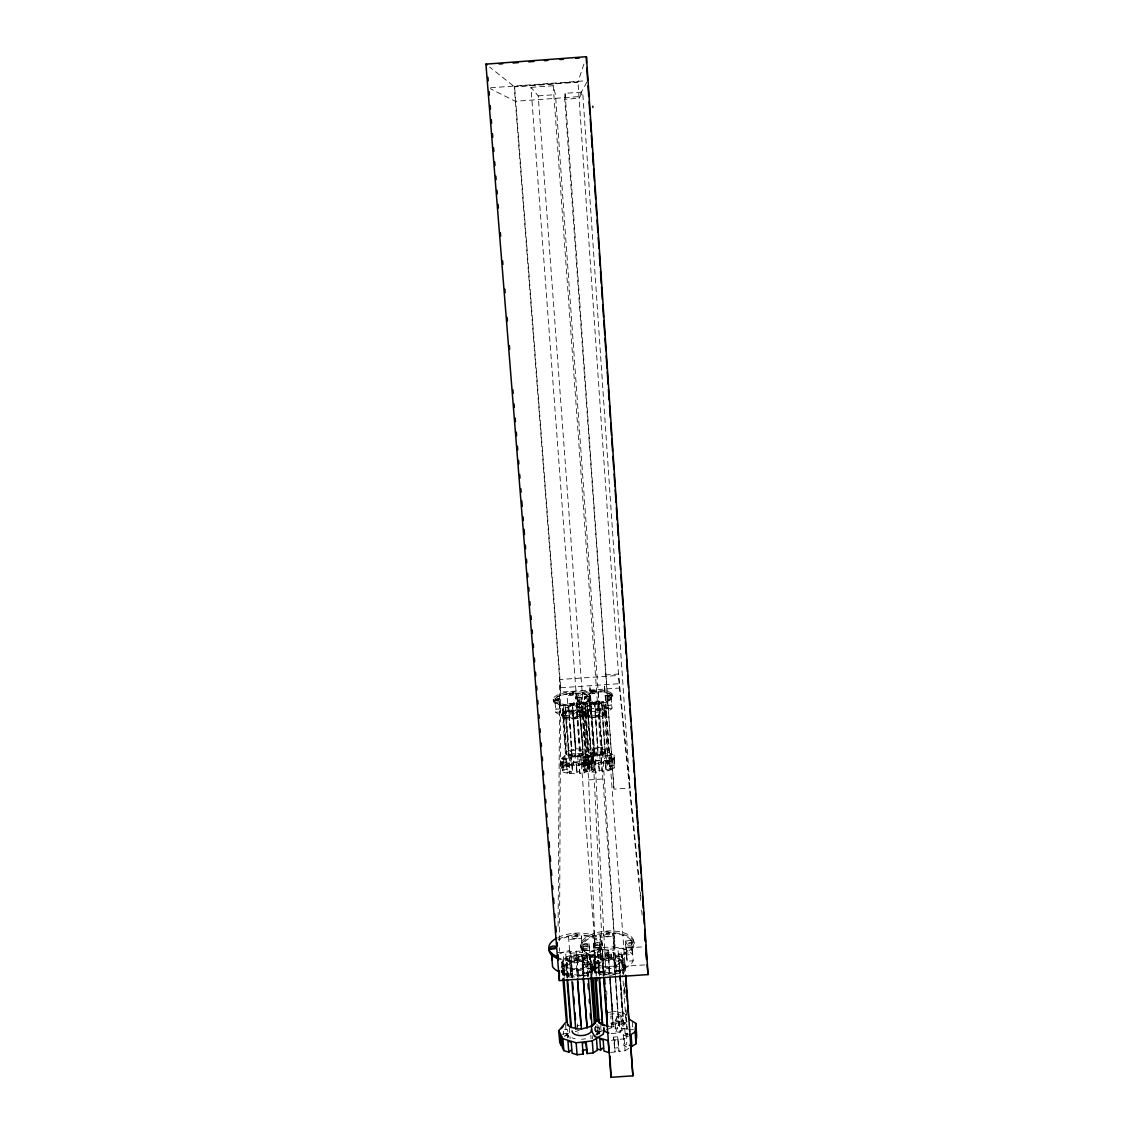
<?xml version="1.0" encoding="UTF-8"?>
<svg xmlns="http://www.w3.org/2000/svg" width="1134" height="1134" viewBox="0 0 1134 1134"><rect width="100%" height="100%" fill="white"/><g stroke="black" fill="none" stroke-linecap="round" stroke-linejoin="round"><path stroke-width="0.75" stroke-dasharray="5 3.75" d="M559.459 951.27L559.473 947.74M559.516 940.696L560.678 687.757L514.638 86.864L489.675 67.09M558.098 926.166L559.7 679.535L618.597 675.439M564.76 99.296L565.101 93.328L582.692 92.038L629.98 788.073L613.962 789.165L564.76 99.296L579.077 98.247L582.692 92.038M597.108 1035.03L597.136 1029.771L600.595 1029.7M611.254 769.306L610.687 761.311L607.129 760.262L605.202 761.127L605.769 769.121L607.696 768.242L611.254 769.306L614.146 767.973L613.976 757.356L609.114 757.54L609.511 766.556L614.373 766.371M609.511 766.556L609.667 765.493L614.529 765.322L614.16 755.116L607.512 752.196L596.739 751.899L586.774 754.323L582.21 758.377L585.243 762.218L585.895 770.879L589.382 771.559L592.118 769.844L594.443 770.284L593.862 762.289L591.537 761.85L588.801 763.551L591.126 763.99L593.862 762.289M614.146 767.973L614.16 755.116M592.246 767.902L587.384 768.072L586.802 760.106L587.001 759.057L591.849 758.873L591.962 769.504L589.028 770.836L585.513 769.773L583.571 770.652L582.975 762.658L584.931 761.779L588.433 762.842L586.491 763.721L582.975 762.658M587.384 768.072L587.582 767.009L592.43 766.839L592.09 756.633L585.569 753.713L574.825 753.401L564.803 755.825L560.111 759.908L560.777 768.512L561.869 769.972L566.561 769.164L567.298 770.128L562.592 770.936L561.245 762.005L565.951 761.212L566.688 762.161L561.968 762.955M592.118 769.844L591.324 760.843L592.09 756.633M623.558 973.865L622.268 955.749L621.304 955.919L622.637 958.641L623.615 958.485L622.679 961.377L618.71 963.801L619.263 971.64L620.128 971.866L619.561 964.013L618.71 963.801M583.953 64.071L577.83 82.201L514.638 86.864M594.457 972.958L593.521 960.512L594.57 957.62L598.554 955.253L599.985 974.56M591.608 976.02L590.672 963.546L591.721 960.626L590.743 960.796L589.51 958.06L590.488 957.89L587.171 955.749L581.742 954.941L583.344 975.949M562.634 975.098L561.642 962.653L562.79 959.761L566.858 957.38L568.517 978.415M620.156 1032.195L621.701 1028.552L620.936 1017.737L616.669 1017.425L615.11 1021.039L615.89 1031.883L620.156 1032.195L619.377 1021.351L620.936 1017.737M615.89 1031.883L617.449 1028.24L616.669 1017.425M605.414 707.219L604.72 708.651L601.913 709.898L605.003 753.245L607.781 751.941L608.476 750.41L605.414 707.219L602.168 704.909L598.355 704.597L602.239 754.422L605.599 753.345L602.168 704.909M587.965 706.028L585.158 707.247L588.433 753.274L587.582 751.856L588.319 750.325L591.112 749.035L587.384 705.929L590.729 704.923L594.868 704.597L597.958 747.561L590.516 748.936L587.199 703.519M582.777 754.776L585.583 753.472L586.335 751.941L583.145 708.764L579.998 706.439L576.2 706.128L579.97 755.953L583.358 754.875L579.559 711.443L583.358 754.875M595.676 692.576C593.337 695.624 588.829 690.804 593.578 690.649C598.213 691.839 593.819 691.995 591.509 692.789M595.591 691.244L591.409 691.457M562.747 709.119L566.249 754.805L562.932 708.793L565.781 707.559L569.055 750.552L566.235 751.856M611.807 696.559C610.546 698.445 605.528 697.098 608.207 694.858C610.942 693.072 613.763 697.396 609.808 695.936M611.722 695.213L607.611 696.744M587.582 751.856L584.407 708.679L585.158 707.247M583.145 708.764L579.559 711.443M573.577 694.107C572.33 695.964 567.354 694.674 570.005 692.463C572.698 690.663 575.519 694.915 571.607 693.512M573.478 692.775L569.41 694.32M586.888 82.073L578.964 96.603L515.346 101.295L490.342 88.707M565.441 753.373L562.138 710.224L562.932 708.793M585.3 698.289C584.917 693.767 593.295 697.807 586.009 697.764C583.571 700.316 593.224 697.807 587.54 697.481M580.75 698.927C576.724 701.62 575.406 697.041 580.551 698.587C582.933 695.709 572.812 697.665 578.397 698.388M580.651 697.58L578.935 698.331M604.379 760.659L603.245 762.487L600.255 762.388L599.688 754.479L600.822 752.664L603.812 752.749L604.379 760.659L610.602 761.878L610.049 753.954L606.151 755.258L606.718 763.182L608.377 763.933L612.261 762.615L614.77 763.721M600.255 762.388L601.389 760.56L600.822 752.664M603.812 752.749L602.678 754.564L599.688 754.479M558.452 700.472L554.739 701.124L554.526 698.927L558.325 698.941L558.452 700.472L554.157 699.295M558.339 699.125L556.61 699.891M554.257 700.642L556 699.891M589.439 768.611L588.078 759.681L583.386 760.475L584.747 769.419L589.439 768.611L588.674 767.647L583.982 768.441L582.848 766.995L581.884 754.266L578.907 754.181L577.702 755.995L578.297 763.905L581.274 763.99L582.465 762.161L588.645 763.38L584.719 764.699L584.138 756.775L588.064 755.471L589.68 756.194L590.261 764.118L592.728 765.237M578.297 763.905L579.488 762.076L578.907 754.181M581.274 763.99L580.679 756.08L581.884 754.266M564.718 1036.433L566.39 1034.406L571.734 1032.705M584.563 765.45L583.967 757.512L585.116 756.506L589.538 756.959L590.119 764.883L588.985 765.918L584.563 765.45L582.848 766.995M620.454 976.53L623.828 1023.846L622.963 1023.619L626.039 1020.841L622.665 975.283M585.116 756.506L585.697 764.429L591.14 761.963L593.266 763.466L595.747 762.856L595.18 754.932L593.039 753.458L590.573 754.067L592.685 755.542L595.18 754.932M583.967 757.512L588.404 757.966L589.538 756.959M615.578 975.509L617.647 1011.911L622.552 1013.257L618.866 953.609L613.395 952.801L618.824 1025.391L623.828 1023.846M562.549 766.967L561.925 759.029L563.102 758.008L567.496 758.476L568.106 766.4L566.943 767.434L562.549 766.967L560.777 768.512M563.102 758.008L563.711 765.932L569.225 763.48L571.295 764.968L573.79 764.359L573.194 756.449L571.125 754.975L568.63 755.57L570.686 757.058L573.194 756.449M561.925 759.029L566.334 759.482L567.496 758.476M619.263 971.64L623.232 969.216L624.168 966.296L623.19 966.451L621.857 963.702L622.821 963.531L619.419 961.377L608.731 959.945L598.298 962.794L599.135 963.007L595.152 965.403L594.117 968.308L595.095 968.153L596.342 970.931L595.364 971.087L598.738 973.312L604.252 974.149L603.685 966.296L598.157 965.459L594.783 963.262L595.761 963.106L594.514 960.342L593.521 960.512M613.395 952.801L615.45 973.808L620.128 971.866M587.455 976.913L586.618 965.955L590.672 963.546M564.647 976.176L563.768 965.261L562.79 965.417L566.064 967.614L571.55 968.464L571.607 976.771L571.281 965.091M581.742 954.941L583.925 975.92M584.407 708.679L587.596 711.018L591.438 711.344L594.202 754.975L591.253 708.906M597.958 747.561L605.23 747.93L608.476 750.41M594.585 754.734L588.433 753.274M610.546 1052.437L615.053 1051.927L613.423 1037.156L617.406 1036.703L619.051 1051.459L625.061 1050.764L628.874 1048.355M624.04 1045.817L626.748 1044.102L625.982 1033.117L623.261 1034.818L624.04 1045.817L627.896 1047.575M562.138 710.224L565.228 712.563L569.041 712.889L571.947 756.506L568.403 704.044M569.055 750.552L575.944 749.078L572.585 705.915L576.582 705.901L579.403 749.092L583.188 749.446L586.335 751.941M591.126 763.99L591.707 771.999L594.443 770.284M611.368 1040.275L624.21 1038.801L628.321 1036.221M572.33 756.265L566.249 754.805M571.621 763.82L568.829 765.521L569.438 773.53L572.231 771.815L571.621 763.82L569.325 763.38L566.532 765.081L567.142 773.09L563.683 772.41L562.592 770.936M567.142 773.09L569.934 771.375L572.231 771.815M598.355 704.597L602.239 754.422M591.707 771.999L599.432 772.254L598.313 762.431L601.091 762.147L602.211 771.971L609.327 770.199L608.76 762.19L605.202 761.127M608.76 762.19L610.687 761.311M585.243 762.218L594.585 763.99L605.811 762.842L613.537 759.326M569.438 773.53L577.135 773.785L576.058 763.962L578.85 763.678L579.928 773.501L587.086 771.73L586.491 763.721M627.13 1021.677L624.38 1022.911L625.146 1033.783L627.896 1032.535M591.324 760.843L583.486 764.373L572.259 765.521L563.017 763.749L560.111 759.908M593.819 1035.866L599.376 1033.386L598.795 1025.632M614.756 965.97L608.745 966.451L609.327 974.319L615.308 973.822L614.756 965.97L619.561 964.013M582.125 964.283L583.202 975.991L588.064 974.021L587.214 973.808L591.253 971.37L592.302 968.436L591.324 968.606L590.091 965.842L591.069 965.672L587.752 963.503L582.876 962.242L571.465 963.007L563.414 967.543L562.266 970.463L563.244 970.293L564.392 973.085L563.414 973.241L566.688 975.467L572.16 976.317M583.202 975.991L582.592 968.124L587.469 966.182L586.618 965.955M606.718 763.182L610.602 761.878M612.261 762.615L611.708 754.677L607.81 755.981L606.151 755.258M584.719 764.699L586.335 765.436L590.261 764.118M589.68 756.194L585.754 757.512L584.138 756.775M602.905 1030.622L597.59 1032.309L596.838 1022.258M606.407 1029.502L611.694 1027.815L617.449 1028.24M575.278 1031.586L579.276 1030.324M580.14 711.528L572.557 712.889L575.959 756.52L571.947 756.506M571.125 754.975L571.72 762.87L579.488 762.076M593.039 753.458L593.621 761.353L601.389 760.56M564.775 1035.895L568.134 1035.186L568.389 1038.319M595.35 1031.798L598.695 1031.09L599.815 1033.074L596.456 1033.783M562.053 1034.279L567.099 1033.216L568.134 1035.186M609.667 978.982L613.111 1026.383L618.824 1025.391M607.059 1012.69L612.686 1011.726L608.178 952.191L613.919 952.362M584.152 761.438L588.844 760.63M582.989 975.509L577.206 976.473L576.596 968.62L582.592 968.124M566.858 957.38L566.036 957.167L570.87 955.267L576.767 954.785L578.425 976.218M598.554 955.253L597.717 955.026L602.494 953.127L608.391 952.659M561.642 962.653L562.634 962.497L563.768 965.261M575.817 756.279L579.97 755.953M601.913 709.898L594.953 711.344L598.086 754.748L602.083 754.181M565.781 707.559L572.727 706.142M613.423 1037.156L614.259 1040.87L618.257 1040.417L619.051 1051.459M614.231 1048.17L618.2 1047.717M581.572 1039.297L585.555 1038.829M576.058 763.962L576.54 765.762L579.332 765.478L579.928 773.501M598.313 762.431L598.851 764.231L601.644 763.947L601.091 762.147M576.667 771.956L579.446 771.673M598.894 770.425L601.672 770.142M595.123 963.418L594.074 949.399L600.113 948.931L601.162 962.95L595.123 963.418L594.627 957.082L600.609 956.614L599.574 942.694A25.189 12.105 -4.8 0 0 581.359 935.663L581.544 938.484L568.687 939.476L568.545 936.656A25.189 12.105 -4.8 0 0 558.708 939.944M584.577 964.552L590.616 964.084L590.148 957.734L584.152 958.202A25.132 12.29 -4.1 0 1 601.063 948.336L601.318 951.199L614.146 950.207L613.154 936.358L600.297 937.35L600.042 934.515A25.189 12.12 -4.1 0 0 583.089 944.268L584.577 964.552A25.132 12.29 -4.1 0 0 603.132 971.994L601.828 954.871L614.968 953.85L616.286 970.973A25.132 12.29 -4.1 0 0 633.169 960.796L632.191 946.762L626.152 947.23L625.415 940.993L631.411 940.54L632.375 954.474L626.393 954.941L625.415 940.993M594.627 957.082L593.578 943.148L599.574 942.694M583.089 944.268L589.099 943.8L590.616 964.084M568.545 936.656L569.764 953.325L582.592 952.333L581.359 935.663M561.812 972.689A25.132 12.29 -4.8 0 0 570.785 974.177L569.537 957.039L582.663 956.033L583.939 973.156A25.132 12.29 -4.8 0 0 601.162 962.95M626.393 954.941L627.13 961.263L633.169 960.796M570.785 974.177L570.643 971.158L583.755 970.137M601.828 954.871L602.877 968.989L615.989 967.968L616.286 970.973M589.198 693.951L598.199 693.271L598.043 691.882A17.577 5.897 -4.1 0 1 610.9 695.043L612.034 708.211A17.549 5.996 -4.1 0 1 600.141 713.414L599.248 701.776L590.105 702.47L590.998 714.122A17.549 5.996 -4.1 0 1 578.142 710.791L577.121 697.608A17.577 5.897 -4.1 0 1 589.056 692.562L589.935 704.001L598.922 703.307L598.043 691.882M554.88 699.139L559.076 698.827L560.012 712.01L555.802 712.336L554.88 699.139A17.577 5.897 -4.4 0 1 566.972 694.093L568.503 715.667A17.549 5.996 -4.4 0 1 555.802 712.336M584.449 696.9L588.645 696.574L589.382 706.666L585.201 706.992L584.449 696.9L585.498 710.068L589.708 709.756L588.971 699.621L584.747 699.933M577.121 697.608L581.317 697.282L581.6 700.33L577.376 700.642A17.577 5.897 -4.1 0 0 590.247 703.902L590.105 702.47M612.034 708.211L607.824 708.523L607.413 705.447L606.704 695.355L610.9 695.043M559.076 698.827L559.232 701.875L555.022 702.201A17.577 5.897 -4.4 0 0 567.723 705.461M606.704 695.355L607.115 698.388L611.325 698.062A17.577 5.897 -4.1 0 1 599.418 703.208L600.141 713.414M559.856 708.92L555.66 709.232A17.549 5.996 -4.4 0 1 567.737 704.115M607.413 705.447L611.595 705.135A17.549 5.996 -4.1 0 0 598.752 701.903M578.142 710.791L582.352 710.465L582.068 707.375L577.872 707.701A17.549 5.996 -4.1 0 1 589.779 702.584L589.056 692.562M599.971 711.968L590.842 712.662L590.998 714.122M490.554 87.786L585.909 80.755M530.981 87.361L553.222 85.73L555.476 94.618L604.379 778.86L614.926 946.72L595.137 948.067L530.981 87.361L538.225 95.894L588.631 779.937L595.137 948.067M538.225 95.894L555.476 94.618M605.244 674.957L618.498 674.05L639.321 881.501M560.678 687.757L619.022 683.703L640.753 901.303M605.896 974.971L594.826 754.422L609.284 753.43L604.436 684.723L625.869 976.076M588.631 779.937L604.379 778.86M557.928 952.603L644.112 946.777M561.132 970.534L645.331 964.864M608.944 758.575L613.82 758.405M586.802 760.106L591.664 759.922M628.505 1029.785L633.736 1029.672M596.867 1031.897L600.34 1031.827M571.295 693.583L569.311 692.987M598.738 704.37L594.868 704.597M591.055 711.571L594.953 711.344M568.658 713.116L572.557 712.889M609.511 696.021L607.512 695.397M587.171 697.566L585.201 696.942M572.401 703.505L575.817 748.837L579.786 748.851M594.202 754.975L598.242 754.989L594.542 701.974M577.702 755.995L580.679 756.08M582.281 954.502L576.767 954.785M603.132 966.749L608.745 966.451M570.983 968.918L576.596 968.62M603.713 974.616L609.553 974.801L608.731 963.546M571.607 976.771L574.513 976.87M607.937 948.875L612.473 1011.244L618.158 1011.443M609.001 1026.724L613.338 1026.894L609.894 979.464M615.11 1021.039L619.377 1021.351M621.701 1028.552L627.045 1028.949L630.632 1031.288M585.697 764.429L590.119 764.883M563.711 765.932L568.106 766.4M595.945 1027.064L599.121 1027.617L599.574 1033.839M564.491 1029.162L567.638 1029.729L568.247 1037.511M566.532 765.081L568.829 765.521M626.039 1020.841L626.889 1021.068M605.769 769.121L609.327 770.199M583.571 770.652L587.086 771.73M571.919 1037.808L575.207 1038.815M610.049 753.954L611.708 754.677M582.72 713.088L577.008 711.528L569.013 712.081L563.371 714.42L562.577 715.866L563.952 715.767L562.464 714.519L563.272 713.088L565.54 711.755L572.911 710.196L580.31 710.734L582.621 711.741L582.777 713.173M625.982 1033.117L628.548 1034.279M623.261 1034.818L628.406 1037.128M618.866 953.609L622.268 955.749M624.38 1022.911L626.762 1024.456M625.146 1033.783L627.541 1035.342L626.875 1026.015M599.376 1033.386L595.86 1031.033L595.492 1026.001M623.076 1012.79L626.464 1015.086L625.5 1015.256L626.847 1018.162M593.621 761.353L595.747 762.856M571.72 762.87L573.79 764.359M584.747 769.419L585.895 770.879M578.85 763.678L579.332 765.478M617.406 1036.703L618.257 1040.417M599.248 701.776L599.418 703.208M589.779 702.584L589.935 704.001M631.411 940.54A25.189 12.12 -4.1 0 0 612.856 933.537L613.154 936.358M612.856 933.537L614.146 950.207M640.384 892.061L640.738 895.591M641.631 910.12L642.156 915.407M585.201 706.992L585.498 710.068M602.877 968.989L603.132 971.994M588.645 696.574A17.577 5.897 -4.4 0 0 575.959 693.413L576.072 694.802L567.057 695.482L566.972 694.093M589.708 709.756A17.549 5.996 -4.4 0 1 577.645 714.973L577.532 713.513L568.403 714.207L568.503 715.667M593.578 943.148L594.074 949.399M565.767 953.836L567.695 978.203M566.631 967.174L567.482 978.118M565.795 964.254L566.929 978.571M569.296 1027.716L570.147 1038.588M563.357 956.642L564.874 975.864M562.79 959.761L564.193 977.366M562.521 962.057L563.655 976.346M567.099 1033.216L567.468 1037.894M565.582 1024.356L566.39 1034.406M563.4 1031.245L563.641 1034.35M563.017 763.749L563.683 772.41M576.313 951.001L578.354 977.451M561.245 762.005L561.869 769.972M576.54 965.714L577.404 976.955M571.89 935.366L572.032 937.223M553.194 699.324L553.307 700.67M573.01 956.869L573.166 958.769M577.39 1023.86L578.113 1033.159M571.068 955.721L572.868 978.869M570.6 951.936L572.642 977.99M569.537 957.039L570.643 971.158M574.825 753.401L575.477 761.949M595.322 1026.568L595.789 1032.776M589.255 954.715L590.97 977.409M594.613 1027.588L594.854 1030.693M570.048 703.449L570.147 704.809M588.177 945.288A3.019 1.446 -4.6 0 1 583.471 946.663A3.019 1.446 -4.6 0 1 583.854 944.126A3.019 1.446 -4.6 0 1 588.177 945.288L588.319 947.145A3.019 1.46 -4.6 0 1 583.613 948.534A3.019 1.46 -4.6 0 1 583.996 945.997A3.019 1.46 -4.6 0 1 588.319 947.145M568.729 706.68L571.975 749.645M587.171 955.749L588.759 976.785M572.259 765.521L572.925 774.224M586.377 952.858L588.22 977.239M592.246 1035.64L592.487 1038.758M570.686 757.058L571.295 764.968M590.8 1035.385L591.055 1038.758M568.928 753.132L569.438 759.78M565.015 705.05L568.914 755.655M565.044 710.139L569.934 771.375M581.544 938.484L582.592 952.333M582.663 956.033L583.939 973.156M563.329 706.468L566.929 754.705M580.778 945.444L580.92 947.301M566.334 759.482L567.298 770.128M565.951 761.212L566.561 769.164M561.784 714.377L561.883 715.71M564.803 755.825L565.469 764.401M577.83 935.125A2.977 1.417 -4.8 0 1 573.251 936.542A2.977 1.417 -4.8 0 1 573.492 934.076A2.977 1.417 -4.8 0 1 577.83 935.125L577.971 936.982A2.977 1.417 -4.8 0 1 573.393 938.399A2.977 1.417 -4.8 0 1 573.634 935.933A2.977 1.417 -4.8 0 1 577.971 936.982M579.12 956.387A3.062 1.488 -4.8 0 1 574.64 958.046A3.062 1.488 -4.8 0 1 574.442 955.466A3.062 1.488 -4.8 0 1 579.12 956.387L579.261 958.273A3.062 1.488 -4.8 0 1 574.782 959.931A3.062 1.488 -4.8 0 1 574.598 957.351A3.062 1.488 -4.8 0 1 579.261 958.273M559.232 701.875L560.012 712.01M600.042 934.515L601.318 951.199M582.281 706.439L585.654 752.04M581.317 697.282L585.583 753.472M585.569 753.713L586.335 765.436M581.444 705.121L585.002 753.359M584.931 761.779L585.513 769.773M579.998 706.439L583.188 749.446M579.431 704.257L582.805 749.687M582.848 752.182A6.974 2.566 -4.4 0 1 572.472 755.131A6.974 2.566 -4.4 0 1 572.344 750.694A6.974 2.566 -4.4 0 1 582.848 752.182L583.344 758.83A6.974 2.58 -4.4 0 1 572.982 761.793A6.974 2.58 -4.4 0 1 572.84 757.314A6.974 2.58 -4.4 0 1 583.344 758.83M598.695 965.006L599.503 975.963M583.386 760.475L584.138 773.062M597.476 951.695L599.276 976.076M597.902 962.086L598.738 973.312M575.959 693.413L577.645 714.973M594.698 944.183L594.826 946.039M600.708 1025.604L601.048 1030.267M595.166 954.488L596.697 975.58M575.491 697.779L575.604 699.125M594.57 957.62L595.889 975.24M594.528 959.903L595.719 975.75M574.286 703.108L574.399 704.469M598.695 1031.09L598.922 1034.222M593.167 966.919L593.309 968.79M592.983 966.111L593.125 967.968M597.136 1029.771L597.49 1034.449M591.721 960.626L592.926 976.558M572.514 710.678L575.959 756.52M576.54 765.762L577.135 773.785M590.488 957.436L591.948 977.253M598.851 764.231L599.432 772.254M611.51 954.19L611.637 956.09M596.739 751.899L597.349 760.446M592.558 701.889L592.657 703.25M609.383 932.999A2.991 1.417 -4.1 0 1 604.847 934.416A2.991 1.417 -4.1 0 1 605.003 931.95A2.991 1.417 -4.1 0 1 609.383 932.999L609.525 934.841A2.977 1.417 -4.1 0 1 604.989 936.259A2.977 1.417 -4.1 0 1 605.131 933.792A2.977 1.417 -4.1 0 1 609.525 934.841M594.826 754.422L589.85 685.73L603.685 977.579M590.375 696.744A18.64 6.237 -4.4 0 1 562.747 704.171A18.64 6.237 -4.4 0 1 562.237 693.37A18.64 6.237 -4.4 0 1 590.375 696.744L590.46 698.09A18.626 6.251 -4.4 0 1 562.847 705.532A18.626 6.251 -4.4 0 1 562.336 694.717A18.626 6.251 -4.4 0 1 590.46 698.09M590.559 702.513L594.003 748.114M594.585 763.99L595.222 772.679M614.259 1040.87L615.053 1051.927M592.685 755.542L593.266 763.466M611.694 1027.815L610.843 1016.121L626.209 1017.212L627.045 1028.949M591.849 758.873L592.43 766.839M591.069 751.615L591.551 758.263M587.965 710.791L591.14 754.124M611.24 1033.145L611.269 1033.414A9.951 5.273 -4.1 0 0 623.502 1027.503L622.849 1018.332A9.965 5.216 -4.1 0 0 610.064 1014.165M587.412 708.58L591.14 761.963M605.4 954.686L605.542 956.586M603.43 933.239L603.572 935.082M585.569 704.923L589.113 753.174M585.087 708.58L588.263 751.757M588.404 757.966L589.382 771.559M602.097 943.998L602.225 945.869M602.707 953.595L604.28 975.042M588.064 755.471L589.028 770.836M602.253 949.81L604.167 975.864M588.078 759.681L588.674 767.647M584.152 713.229L584.251 714.576A11.227 3.87 -4.4 0 1 567.085 718.857A11.227 3.87 -4.4 0 1 567.865 712.081A11.227 3.87 -4.4 0 1 584.251 714.576M584.038 712.832L584.123 714.179M589.099 943.8L589.552 950.051L583.5 950.519A25.189 12.12 -4.1 0 0 602.097 957.833M625.047 964.779L625.174 966.636M623.615 958.485L624.749 974.418M609.114 757.54L609.667 765.493M622.41 955.296L623.771 974.574M624.749 988.522L625.117 993.753M604.564 704.894L607.781 751.941M624.508 987.289L625.16 996.602M626.096 1009.884L626.521 1015.823M607.512 752.196L608.377 763.933M603.671 703.576L607.186 751.828M621.063 952.574L622.708 973.652M607.129 760.262L607.696 768.242M601.63 702.711L604.861 748.156M604.989 750.651A6.974 2.566 -4.1 0 1 594.698 753.6A6.974 2.566 -4.1 0 1 594.4 749.177A6.974 2.566 -4.1 0 1 604.989 750.651L605.457 757.299A6.974 2.58 -4.1 0 1 595.18 760.262A6.974 2.58 -4.1 0 1 594.882 755.797A6.974 2.58 -4.1 0 1 605.457 757.299M605.811 762.842L606.421 771.531M618.101 950.717L619.717 973.369M619.83 975.098L622.552 1013.257M619.603 976.303L622.963 1023.619M624.21 1038.801L625.061 1050.764M553.222 85.73L614.926 946.72M596.81 701.549L596.909 702.91M614.968 953.85L615.989 967.968M615.649 978.5L619.065 1025.901M634.062 941.844L634.189 943.715M632.687 941.83A3.019 1.446 -3.6 0 1 628.066 943.233A3.019 1.446 -3.6 0 1 628.25 940.71A3.019 1.446 -3.6 0 1 632.687 941.83L632.815 943.701A3.019 1.446 -3.6 0 1 628.193 945.104A3.019 1.446 -3.6 0 1 628.378 942.581A3.019 1.446 -3.6 0 1 632.815 943.701M612.686 695.199L612.771 696.545M613.976 757.356L614.529 765.322M626.648 942.014L626.776 943.885M632.276 1021.989L632.815 1029.743M626.152 947.23L627.13 961.263M565.101 93.328L613.962 789.165M607.115 698.388L607.824 708.523M606.69 990.847L606.86 994.376M569.764 953.325L569.622 950.462A25.132 12.29 -4.8 0 0 559.813 953.793M582.408 949.47A25.132 12.29 -4.8 0 1 600.609 956.614M600.113 948.931A25.189 12.105 -4.8 0 1 582.862 958.995M569.679 960.016A25.189 12.105 -4.8 0 1 559.374 958.145M557.956 937.449A26.706 12.8 -4.8 0 1 593.493 935.394A26.706 12.8 -4.8 0 1 596.923 952.234A26.706 12.8 -4.8 0 1 562.124 957.975M558.098 939.292A26.692 12.828 -4.8 0 1 594.485 937.591A26.692 12.828 -4.8 0 1 595.577 955.097A26.692 12.828 -4.8 0 1 559.346 959.095M576.951 1026.029A9.951 5.259 -4.9 0 1 579.332 1025.349M572.415 977.409A16.06 7.924 -4.8 0 1 564.307 965.686A16.06 7.924 -4.8 0 1 590.275 964.042A16.06 7.924 -4.8 0 1 582.139 976.785M561.458 970.307A16.074 7.91 -4.8 0 0 583.145 974.645A16.074 7.91 -4.8 0 0 590.729 962.596A16.074 7.91 -4.8 0 0 566.39 962.468L563.697 964.198A16.074 7.91 -4.8 0 0 561.146 968.252M613.848 947.344A25.132 12.29 -4.1 0 1 632.375 954.474M632.191 946.762A25.189 12.12 -4.1 0 1 615.28 956.812M610.73 1023.251A9.951 5.273 -4.1 0 1 623.502 1027.503M622.849 1018.36A9.965 5.216 -4.1 0 1 610.588 1024.229M604.564 975.24A16.074 7.938 -4.1 0 1 595.463 963.971A16.074 7.938 -4.1 0 1 620.752 961.263A16.074 7.938 -4.1 0 1 616.868 973.922M615.606 974.304A16.074 7.938 -4.1 0 1 610.135 975.254M589.382 706.666A17.549 5.996 -4.4 0 0 576.696 703.434L576.823 704.838L567.822 705.532L567.638 704.03L576.767 703.335L576.894 704.767A17.577 5.897 -4.4 0 0 588.971 699.621M624.04 964.439L623.09 967.359L619.136 969.783L619.986 969.995L609.412 972.929L598.596 971.441L595.222 969.23L596.201 969.06L594.953 966.296L593.975 966.451L595.01 963.546L598.993 961.164L598.157 960.952L608.604 958.102L619.292 959.52L622.694 961.689L621.716 961.845L623.062 964.595L624.04 964.439M592.175 966.579L591.126 969.513L587.072 971.937L587.922 972.164L577.263 975.084L566.532 973.596L563.258 971.384L564.25 971.214L563.102 968.436L562.124 968.606L563.258 965.686L567.326 963.305L566.504 963.078L577.022 960.229L587.61 961.66L590.927 963.829L589.949 963.985L591.197 966.749L592.175 966.579M605.726 711.528L602.82 714.307L595.421 715.894L587.908 715.341L584.719 712.988L587.696 710.224L595.024 708.665L602.48 709.204L605.726 711.528M605.825 712.875L602.919 715.667L595.52 717.255L588.007 716.688L584.818 714.335L587.795 711.571L595.123 709.997L602.579 710.536L605.825 712.875M583.556 714.42L580.565 717.212L573.124 718.8L563.371 717.212L563.258 715.781L565.554 716.886L573.024 717.453L580.466 715.866L583.457 713.073L582.04 713.187L583.556 714.42M598.029 960.328L595.393 962.071A16.074 7.924 -4.1 0 0 607.087 973.496A16.074 7.924 -4.1 0 0 624.253 962.227A16.074 7.924 -4.1 0 0 598.029 960.328M587.61 709.927L585.768 710.805A11.227 3.87 -4.1 0 0 593.819 716.22A11.227 3.87 -4.1 0 0 605.896 710.437A11.227 3.87 -4.1 0 0 587.61 709.927M565.455 711.457L563.598 712.336A11.227 3.856 -4.4 0 0 571.423 717.765A11.227 3.856 -4.4 0 0 583.67 711.968A11.227 3.856 -4.4 0 0 565.455 711.457M577.957 81.846L514.226 86.538L560.664 692.123L619.462 688.04L577.957 81.846M581.331 701.903A18.64 6.237 -4.1 0 0 612.19 696.857A18.64 6.237 -4.1 0 0 588.773 690.889A18.64 6.237 -4.1 0 0 581.331 701.903M581.43 703.264A18.64 6.251 -4.1 0 0 612.275 698.204A18.64 6.251 -4.1 0 0 588.858 692.236A18.64 6.251 -4.1 0 0 581.43 703.264M593.351 703.704A2.126 0.723 -4.1 0 0 596.853 703.108A2.126 0.723 -4.1 0 0 594.131 702.428A2.126 0.723 -4.1 0 0 593.351 703.704M593.252 702.343A2.126 0.723 -4.1 0 0 596.753 701.748A2.126 0.723 -4.1 0 0 594.032 701.067A2.126 0.723 -4.1 0 0 593.252 702.343M589.467 717.298A11.227 3.87 -4.1 0 0 606.52 713.031A11.227 3.87 -4.1 0 0 589.978 710.55A11.227 3.87 -4.1 0 0 589.467 717.298M596.201 947.273A3.019 1.446 -4.3 0 0 600.85 945.855A3.019 1.446 -4.3 0 0 596.484 944.735A3.019 1.446 -4.3 0 0 596.201 947.273M596.059 945.402A3.019 1.446 -4.3 0 0 600.708 943.984A3.019 1.446 -4.3 0 0 596.342 942.864A3.019 1.446 -4.3 0 0 596.059 945.402M589.382 954.275A26.706 12.814 -4.1 0 0 633.438 945.217A26.706 12.814 -4.1 0 0 599.489 932.02A26.706 12.814 -4.1 0 0 589.382 954.275M589.524 956.16A26.706 12.843 -4.1 0 0 633.566 947.103A26.706 12.843 -4.1 0 0 599.617 933.863A26.706 12.843 -4.1 0 0 589.524 956.16M606.548 957.564A3.062 1.488 -4.1 0 0 611.58 956.486A3.062 1.488 -4.1 0 0 607.64 954.97A3.062 1.488 -4.1 0 0 606.548 957.564M606.421 955.664A3.062 1.488 -4.1 0 0 611.439 954.587A3.062 1.488 -4.1 0 0 607.498 953.084A3.062 1.488 -4.1 0 0 606.421 955.664M570.827 705.263A2.126 0.723 -4.4 0 0 574.343 704.668A2.126 0.723 -4.4 0 0 571.649 703.987A2.126 0.723 -4.4 0 0 570.827 705.263M570.714 703.902A2.126 0.723 -4.4 0 0 574.243 703.307A2.126 0.723 -4.4 0 0 571.55 702.626A2.126 0.723 -4.4 0 0 570.714 703.902"/><path stroke-width="1.5" d="M559.331 980.556L485.933 64.128L586.434 56.7L648.067 974.588L559.331 980.556L559.374 970.661M629.327 1045.264L631.893 1046.427L635.976 1043.847L635.65 1027.517L636.401 1038.446L636.656 1035.229L635.834 1023.421L628.959 1018.984M635.976 1043.847L635.153 1031.94L635.834 1023.421M603.968 1028.949L603.373 1034.066L592.246 1040.941L576.157 1042.784L562.903 1038.701L558.75 1030.735L565.455 1022.67M603.827 1031.756L604.068 1029.629M588.418 978.685L592.005 1025.986L591.168 1025.746L595.166 1023.194L596.201 1020.118L593.054 978.302M586.434 56.7L586.476 62.894M591.353 1027.291L596.711 1020.586L599.858 1019.594M561.358 1028.595L563.017 1026.596M595.846 977.494L599.234 1022.925L602.593 1025.278L599.617 977.508M597.292 1049.007L600.637 1050.041L603.217 1047.788M571.975 981.434L575.675 1028.807L576.228 1028.325L570.785 1027.404L567.524 1025.051L563.896 978.415M561.401 1036.618L562.294 1047.575L563.853 1050.608L568.814 1052.168L571.465 1049.914M629.682 1035.37L635.153 1031.94M585.796 1041.976L587.114 1053.585L593.153 1052.891L597.334 1050.282L596.512 1039.268M583.344 980.173L586.973 1027.517L592.005 1025.986M586.973 1027.517L581.444 1029.02L575.675 1028.807M567.354 1021.947L566.376 1022.117L562.918 978.585M567.524 1025.051L568.503 1024.881M595.222 1020.288L596.201 1020.118M598.95 1019.835L597.987 1019.99L594.854 978.174M599.234 1022.925L600.212 1022.755M586.406 1049.829L582.422 1050.297L583.131 1054.053L577.093 1054.748L572.103 1053.188L571.238 1042.16L567.936 1041.154L568.814 1052.168M499.13 64.028L502.617 63.773M513.064 63.008L518.281 62.611M528.699 61.846L533.958 61.463M544.363 60.683L547.878 60.428M560.026 59.535L563.555 59.266M575.689 58.373L579.219 58.117M603.685 977.579L611.028 1077.3L632.9 1075.84L625.869 976.076M603.132 1024.796L608.079 1026.185L607.555 1026.667L605.23 995.071M596.328 1020.203L604.365 1025.519M485.933 64.128L486.94 64.936M591.027 1029.956L594.712 1036.575L608.15 1040.643L609.029 1052.621L603.983 1051.062L603.16 1040.034L599.815 1039.013L600.637 1050.041M644.636 934.331L645.345 941.376M645.856 952.418L646.564 959.463M647.089 964.75L648.067 974.588M560.38 1034.619L561.259 1045.562L559.714 1042.557L558.75 1030.735M551.974 955.126L552.386 960.342M551.436 952.688L552.57 966.707A25.132 12.29 -4.8 0 0 559.275 971.795M567.61 979.663L571.338 1026.922M567.057 980.13L570.785 1027.404M487.932 77.296L488.215 80.826M489.066 91.415L489.349 94.944M490.2 105.533L490.469 109.077M491.32 119.665L491.603 123.195M492.454 133.784L492.737 137.313M493.588 147.916L493.857 151.446M494.707 162.034L494.991 165.564M495.841 176.167L496.125 179.696M496.976 190.285L497.245 193.815M498.095 204.403L498.379 207.947M500.363 232.654L500.647 236.184M502.617 260.905L502.901 264.435M504.871 289.156L505.154 292.685M507.139 317.407L507.422 320.936M509.393 345.657L509.676 349.187M512.922 389.798L513.206 393.328M514.056 403.917L514.34 407.446M515.176 418.035L515.46 421.579M516.31 432.167L516.594 435.697M517.444 446.286L517.728 449.815M518.564 460.418L518.848 463.948M519.698 474.536L519.982 478.066M520.832 488.669L521.116 492.199M521.81 501.015L522.235 506.317M523.086 516.906L523.369 520.449M524.078 529.266L524.503 534.568M525.34 545.156L525.623 548.686M526.474 559.289L526.757 562.818M527.608 573.407L527.891 576.937M528.742 587.54L529.011 591.069M529.861 601.658L530.145 605.187M530.995 615.776L531.279 619.32M532.13 629.909L532.399 633.438M533.249 644.027L533.533 647.557M534.383 658.159L534.667 661.689M535.517 672.278L535.787 675.807M536.637 686.41L536.921 689.94M537.771 700.529L538.055 704.058M538.905 714.661L539.189 718.191M540.025 728.779L540.308 732.309M541.159 742.898L541.442 746.427M542.293 757.03L542.576 760.56M543.413 771.148L543.696 774.678M544.547 785.281L544.83 788.81M545.681 799.399L545.964 802.929M546.801 813.532L547.084 817.061M547.935 827.65L548.36 832.951M549.069 841.768L549.494 847.07M550.188 855.901L550.614 861.188M551.322 870.019L551.748 875.32M552.598 885.909L552.882 889.439M553.576 898.27L554.002 903.571M554.852 914.16L555.136 917.689M555.844 926.521L556.27 931.822M557.106 942.411L557.389 945.94M558.098 954.771L558.523 960.073M562.903 1038.701L563.853 1050.608M577.532 978.514L581.444 1029.02M577.56 981.151L580.962 1025.008M583.131 1054.053L582.266 1043.011L586.278 1042.543L587.114 1053.585M572.67 982.739L573.209 989.755M573.761 996.758L574.314 1003.774M574.995 1012.549L575.548 1019.551M576.157 1042.784L577.093 1054.748M591.735 977.763L595.166 1023.194M590.899 977.551L594.329 1022.967M587.965 983.717L588.376 988.976M589.17 999.479L589.439 1002.98M590.233 1013.484L590.63 1018.743M592.246 1040.941L593.153 1052.891M583.315 977.551L587.185 1028.028M599.078 977.976L602.593 1025.278M596.824 977.324L597.079 980.825M592.472 983.688L592.728 987.671M625.543 975.424L626.308 985.985M626.563 989.514L627.471 1001.846M627.726 1005.376L628.633 1017.708M630.575 1044.13L632.9 1075.84M604.606 978.826L604.989 984.085M605.769 994.617L606.151 999.876M606.917 1010.394L607.314 1015.667M604.068 979.28L604.961 991.57M625.358 983.135L625.599 986.623M631.128 1035.427L631.893 1046.427M586.831 68.196L587.667 80.627M588.022 85.844L588.73 96.433M589.085 101.72L589.921 114.08M590.275 119.368L591.112 131.728M591.338 135.258L592.175 147.604M592.529 152.906L593.365 165.252M593.592 168.782L594.429 181.142M594.783 186.444L595.619 198.79M595.974 204.092L596.682 214.68M597.037 219.968L597.873 232.328M598.228 237.616L598.936 248.204M599.291 253.506L600.127 265.852M600.481 271.154L601.303 283.5M601.544 287.03L602.367 299.39M602.735 304.677L603.557 317.038M603.798 320.568L604.748 334.686M604.989 338.215L605.811 350.576M606.166 355.863L607.002 368.224M607.243 371.754L608.065 384.1M608.419 389.401L609.128 399.99M609.482 405.277L610.319 417.638M610.673 422.925L611.51 435.286M611.736 438.815L612.573 451.176M612.927 456.463L613.763 468.824M614.118 474.111L614.94 486.472M615.181 490.001L616.017 502.348M616.372 507.649L617.194 519.996M617.435 523.525L618.271 535.886M618.625 541.173L619.447 553.534M619.688 557.063L620.525 569.41M620.879 574.711L621.701 587.072M621.942 590.601L622.892 604.72M623.133 608.249L623.955 620.596M624.31 625.897L625.146 638.244M625.387 641.773L626.209 654.134M626.563 659.421L627.4 671.782M627.641 675.311L628.463 687.658M628.817 692.959L629.654 705.305M629.894 708.835L630.717 721.196M631.071 726.497L631.907 738.844M632.262 744.145L633.084 756.491M633.325 760.021L634.161 772.382M634.516 777.669L635.338 790.029M635.579 793.559L636.528 807.677M636.769 811.207L637.591 823.553M637.832 827.083L638.669 839.444M639.023 844.731L639.845 857.091M640.086 860.621L640.923 872.982M641.277 878.269L642.099 890.629M642.454 895.917L643.29 908.277M643.531 911.807L644.353 924.153M644.707 929.455L645.544 941.801M645.785 945.331L646.734 959.449M592.813 106.171L592.898 107.503M609.964 1056.123L611.028 1077.3M556.553 956.26A26.706 12.8 -4.8 0 1 556.709 938.087M556.709 958.145A26.692 12.828 -4.8 0 1 548.984 949.47M550.529 949.073A3.019 1.446 -5.2 0 1 553.236 947.939A3.019 1.446 -5.2 0 1 556.099 948.591M591.537 1028.24A9.951 5.259 -4.9 0 1 583.386 1035.413A9.951 5.259 -4.9 0 1 572.06 1030.905M608.83 1033.046A9.951 5.273 -4.1 0 1 603.912 1027.404M551.464 948.832A3.019 1.446 -5.2 0 0 556.213 947.443A3.019 1.446 -5.2 0 0 551.946 946.295A3.019 1.446 -5.2 0 0 551.464 948.832"/></g></svg>
